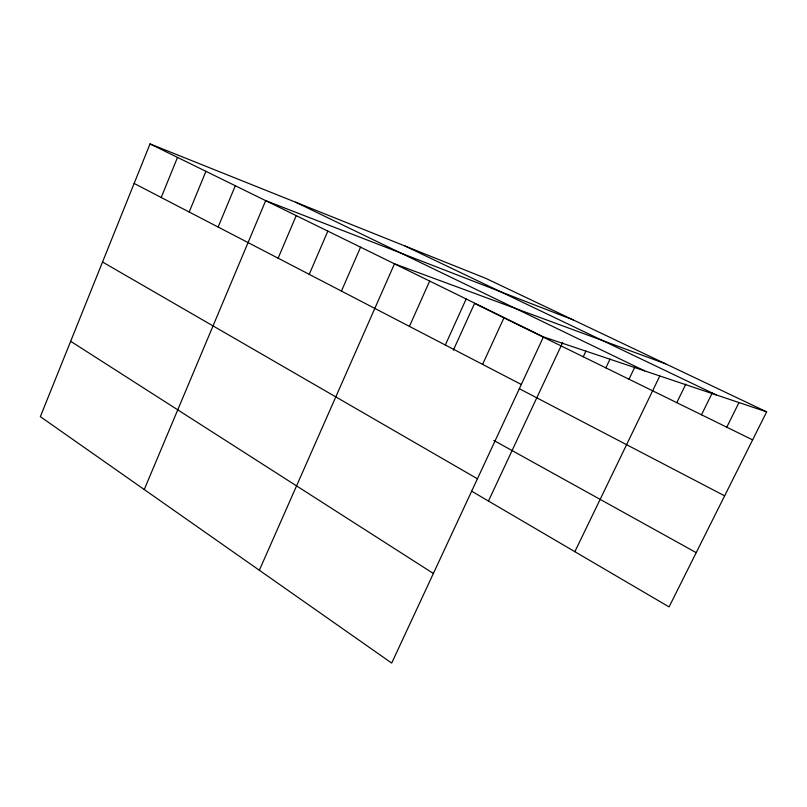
<?xml version="1.0" encoding="UTF-8"?>
<svg xmlns="http://www.w3.org/2000/svg" width="807" height="807" viewBox="0 0 807 807"><rect width="100%" height="100%" fill="white"/><g stroke="black" fill="none" stroke-linecap="round" stroke-linejoin="round"><path stroke-width="1.21" d="M766.65 411.852L485.925 278.415L150.031 143.918L40.35 416.664L391.688 663.082L543.454 336.882L766.65 411.852L669.074 606.914L471.57 491.14M161.218 197.493L177.51 157.395M189.191 212.019L205.916 171.326M218.122 227.039L235.291 185.741M144.251 489.536L265.685 200.65L573.252 319.925M278.122 258.2L296.219 215.62M309.232 274.35L327.834 231.125M341.442 291.085L360.568 247.184M259.35 570.256L394.482 263.818L665.654 363.846M409.421 326.381L429.667 281.068M445.323 345.023L466.164 298.973M453.342 350.167L474.556 303.442L752.628 439.876M482.596 364.381L504.072 317.565M488.457 501.036L562.681 342.511M583.239 356.775L585.932 351.075M605.865 367.871L610.062 359.054M628.986 379.219L634.857 366.973M574.856 551.685L659.682 376.203M676.791 402.663L685.809 384.152M701.495 414.788L712.309 392.797M726.774 427.196L738.879 402.764M405.084 246.044L716.172 394.895M295.655 202.234L644.692 370.887M150.031 143.918L543.454 336.882M134.144 183.431L521.312 384.485M519.244 388.671L724.636 495.851M493.813 440.43L696.229 552.644M102.539 262.013L477.431 478.793M70.663 341.29L433.379 573.484"/></g></svg>
